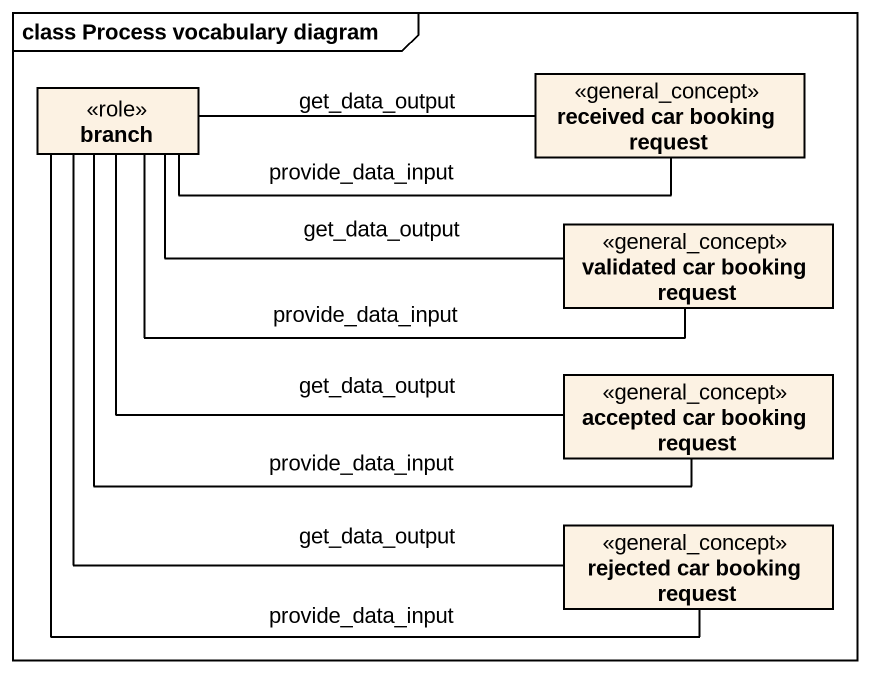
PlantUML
@startuml
mainframe class Process vocabulary diagram
hide circle
hide empty members
class branch <<role>>
class "received car booking request" as received_car_booking_request <<general_concept>>
class "validated car booking request" as validated_car_booking <<general_concept>>
class "accepted car booking request" as accepted_car_booking_request <<general_concept>>
class "rejected car booking request" as rejected_car_booking_request <<general_concept>>
branch -right- received_car_booking_request : get_data_output
branch -right- received_car_booking_request : provide_data_input
branch -right- validated_car_booking : get_data_output
branch -right- validated_car_booking : provide_data_input
branch -right- accepted_car_booking_request : get_data_output
branch -right- accepted_car_booking_request : provide_data_input
branch -- rejected_car_booking_request : get_data_output
branch -- rejected_car_booking_request : provide_data_input
@enduml
